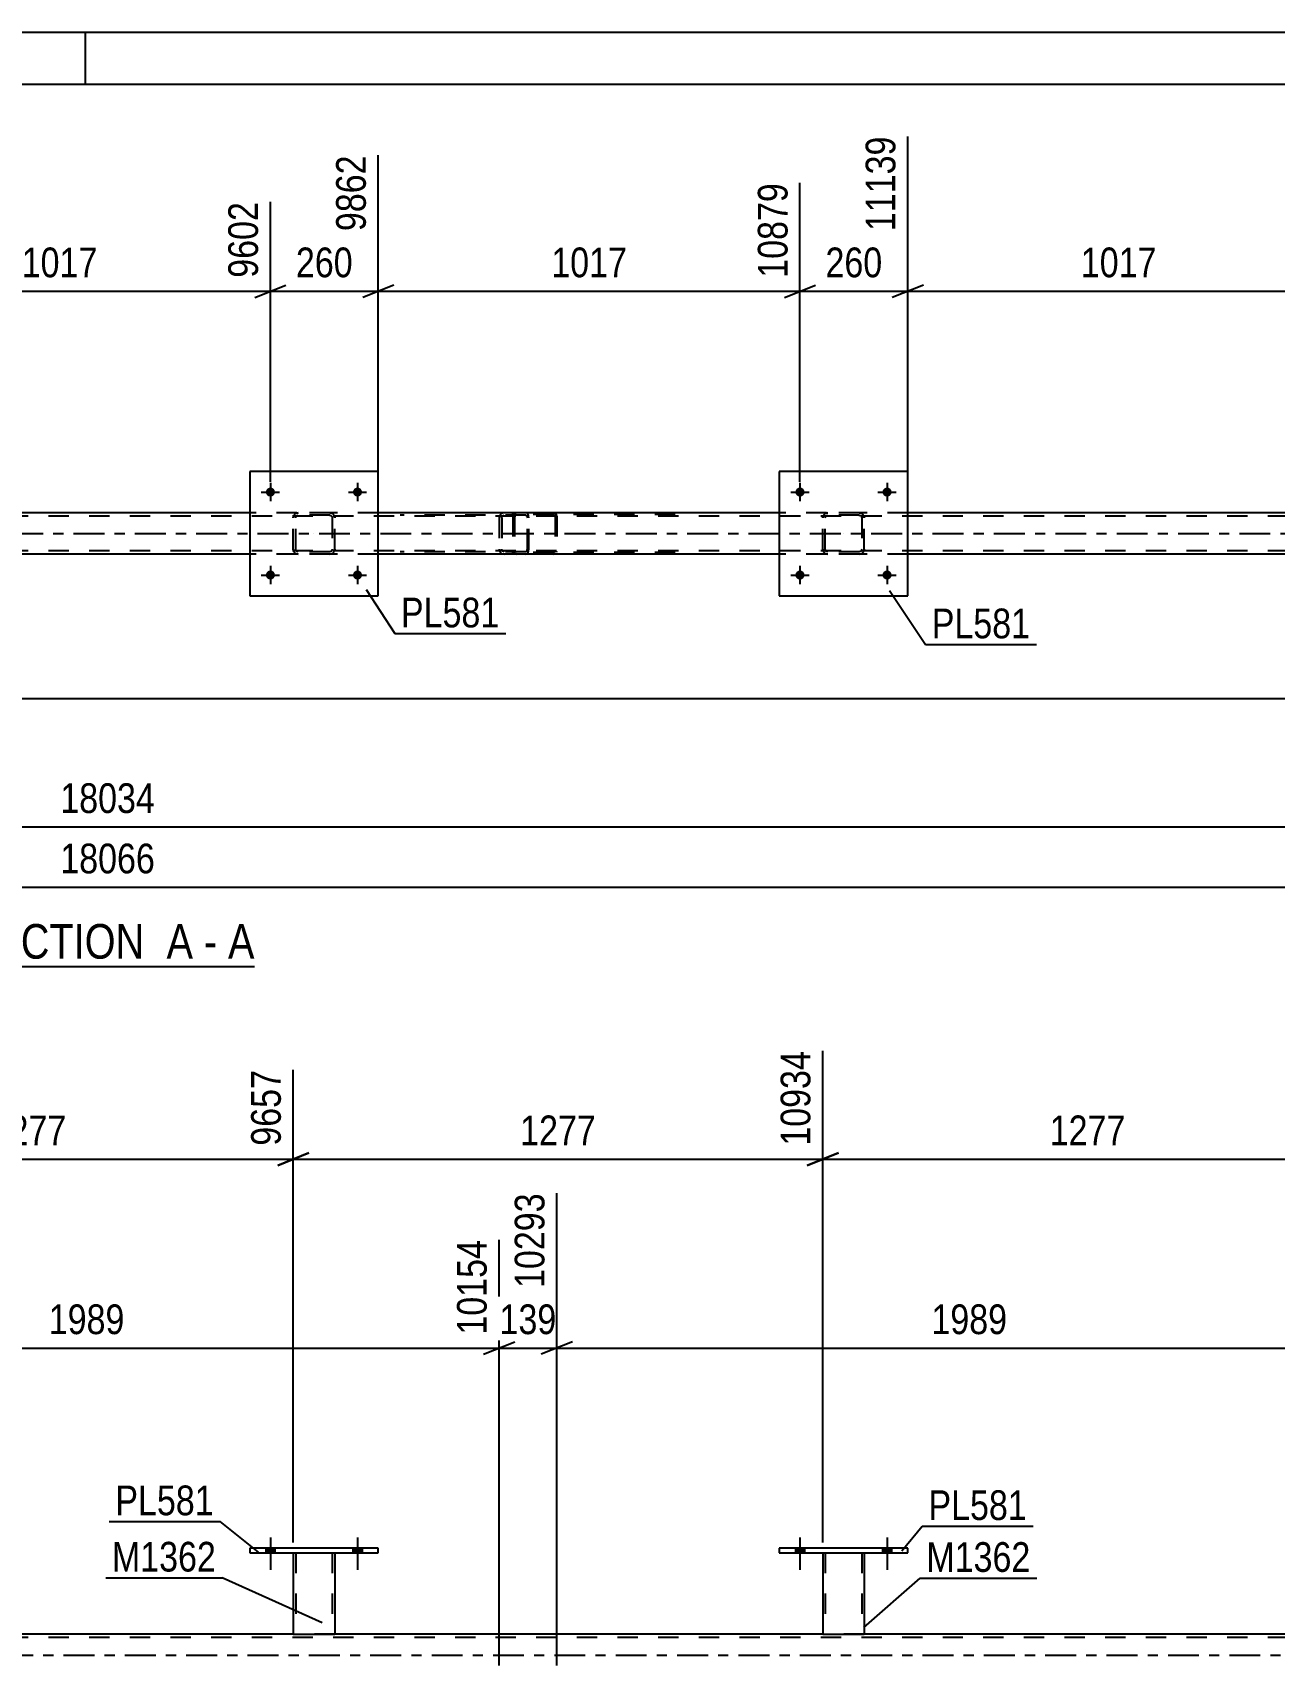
# Model space of a CAD drawing. Header units: millimetres. Extents: x 0 to 841, y 0 to 594.
# Drawn here: x 415.9 to 535.7, y 436.5 to 594 of the extents above; entities that cross this region are included whole.
import ezdxf

# ---------------------------------------------------------------- set-up
doc = ezdxf.new("R2010")
doc.units = ezdxf.units.MM
doc.linetypes.add('DXK_LINE_DOT2', pattern=[3.9198, 1.9599, -1.9599])
doc.linetypes.add('DXK_LINE_DOT3', pattern=[5.9187, 2.979, -0.9799, 0.9799, -0.9799])
doc.styles.add('Arial Narrow', font='ARIALN.TTF', dxfattribs={"height": 0.2})

# ---------------------------------------------------------------- blocks, each defined once
blk = doc.blocks.new('Unknown-318887585-1133 - 12244')
at = {"color": 5, "linetype": 'Continuous'}
for p, q in [((841, 594), (0, 594)), ((421, 589), (421, 594)), ((836, 589), (5, 589))]:
    blk.add_line(p, q, dxfattribs=at)
blk = doc.blocks.new('Unknown-318887585-11 - 5449')
at = {"color": 6, "linetype": 'Continuous'}
blk.add_line((409.66, 503.94), (437.3, 503.94), dxfattribs=at)
at = {"color": 0, "linetype": 'Continuous'}
for points in [[(427.77, 504.69), (427.77, 508.19), (409.66, 508.19), (409.66, 504.69)], [(431.37, 504.69), (431.37, 508.19), (428.82, 508.19), (428.82, 504.69)], [(433.7, 504.69), (433.7, 508.19), (432.42, 508.19), (432.42, 504.69)], [(437.3, 504.69), (437.3, 508.19), (434.75, 508.19), (434.75, 504.69)]]:
    blk.add_wipeout(points, dxfattribs=at)
at = {"color": 7, "linetype": 'Continuous', "style": 'Arial Narrow'}
for s, p in [('SECTION ', (409.66, 504.69)), ('A', (428.82, 504.69)), ('A', (434.75, 504.69)), ('-', (432.42, 504.69))]:
    blk.add_text(s, height=3.34, dxfattribs=at).set_placement(p)
blk = doc.blocks.new('Part-318887585-5564 - 5449')
at = {"color": 2, "linetype": 'Continuous'}
for p, q in [((449.24, 551.69), (436.84, 551.69)), ((436.84, 551.69), (436.84, 539.69)), ((449.24, 539.69), (449.24, 551.69)), ((436.84, 539.69), (449.24, 539.69))]:
    blk.add_line(p, q, dxfattribs=at)
blk = doc.blocks.new('Part-318887585-5565 - 5449')
at = {"color": 7, "linetype": 'DXK_LINE_DOT2'}
for p, q in [((441.04, 547.21), (441.08, 547.4)), ((441.08, 547.4), (441.04, 547.21)), ((441.04, 544.17), (441.04, 547.21)), ((441.28, 547.21), (441.3, 547.3)), ((441.28, 544.17), (441.28, 547.21)), ((441.3, 547.3), (441.35, 547.38)), ((441.34, 547.66), (441.52, 547.69)), ((441.52, 547.69), (441.34, 547.66)), ((441.35, 547.38), (441.43, 547.43)), ((441.43, 547.43), (441.52, 547.45)), ((444.56, 547.69), (441.52, 547.69)), ((444.56, 547.45), (441.52, 547.45)), ((444.56, 547.69), (444.75, 547.66)), ((444.75, 547.66), (444.56, 547.69)), ((444.56, 547.45), (444.66, 547.43)), ((444.66, 547.43), (444.73, 547.38)), ((444.73, 547.38), (444.79, 547.3)), ((444.79, 547.3), (444.8, 547.21)), ((444.8, 547.21), (444.8, 544.17)), ((445.01, 547.4), (445.04, 547.21)), ((445.04, 547.21), (445.01, 547.4)), ((445.04, 544.17), (445.04, 547.21)), ((441.08, 543.99), (441.04, 544.17)), ((441.04, 544.17), (441.08, 543.99)), ((441.3, 544.08), (441.28, 544.17)), ((441.35, 544), (441.3, 544.08)), ((441.52, 543.69), (441.34, 543.73)), ((441.34, 543.73), (441.52, 543.69)), ((441.43, 543.95), (441.35, 544)), ((441.52, 543.93), (441.43, 543.95)), ((444.56, 543.93), (441.52, 543.93)), ((444.56, 543.69), (441.52, 543.69)), ((444.66, 543.95), (444.56, 543.93)), ((444.75, 543.73), (444.56, 543.69)), ((444.56, 543.69), (444.75, 543.73)), ((444.73, 544), (444.66, 543.95)), ((444.79, 544.08), (444.73, 544)), ((444.8, 544.17), (444.79, 544.08)), ((445.04, 544.17), (445.01, 543.99)), ((445.01, 543.99), (445.04, 544.17))]:
    blk.add_line(p, q, dxfattribs=at)
at = {"color": 7, "linetype": 'DXK_LINE_DOT3'}
blk.add_line((443.04, 545.69), (443.04, 545.69), dxfattribs=at)
at = {"color": 7, "linetype": 'DXK_LINE_DOT2'}
for centre, start, end in [((441.52, 547.21), 112.5, 157.5), ((441.52, 547.21), 112.5, 157.5), ((444.56, 547.21), 22.5, 67.5), ((444.56, 547.21), 22.5, 67.5), ((441.52, 544.17), 202.5, 247.5), ((441.52, 544.17), 202.5, 247.5), ((444.56, 544.17), 292.5, 337.5), ((444.56, 544.17), 292.5, 337.5)]:
    blk.add_arc(centre, 0.48, start, end, dxfattribs=at)
blk = doc.blocks.new('Bolt-318887585-5504 - 5449')
at = {"linetype": 'Continuous'}
for points in [[(439.28, 549.69, -1), (438.4, 549.69, -1)], [(447.68, 549.69, -1), (446.8, 549.69, -1)]]:
    blk.add_hatch(color=1, dxfattribs=at).paths.add_polyline_path(points)
at = {"color": 1, "linetype": 'Continuous'}
for p, q in [((437.96, 549.69), (439.72, 549.69)), ((438.84, 550.57), (438.84, 548.81)), ((446.36, 549.69), (448.12, 549.69)), ((447.24, 550.57), (447.24, 548.81))]:
    blk.add_line(p, q, dxfattribs=at)
blk = doc.blocks.new('Bolt-318887585-5505 - 5449')
at = {"linetype": 'Continuous'}
for points in [[(439.28, 541.69, -1), (438.4, 541.69, -1)], [(447.68, 541.69, -1), (446.8, 541.69, -1)]]:
    blk.add_hatch(color=1, dxfattribs=at).paths.add_polyline_path(points)
at = {"color": 1, "linetype": 'Continuous'}
for p, q in [((437.96, 541.69), (439.72, 541.69)), ((438.84, 542.57), (438.84, 540.81)), ((446.36, 541.69), (448.12, 541.69)), ((447.24, 542.57), (447.24, 540.81))]:
    blk.add_line(p, q, dxfattribs=at)
blk = doc.blocks.new('Bolt-318887585-5516 - 5449')
at = {"linetype": 'Continuous'}
for points in [[(490.36, 549.69, -1), (489.48, 549.69, -1)], [(498.76, 549.69, -1), (497.88, 549.69, -1)]]:
    blk.add_hatch(color=1, dxfattribs=at).paths.add_polyline_path(points)
at = {"color": 1, "linetype": 'Continuous'}
for p, q in [((489.04, 549.69), (490.8, 549.69)), ((489.92, 550.57), (489.92, 548.81)), ((497.44, 549.69), (499.2, 549.69)), ((498.32, 550.57), (498.32, 548.81))]:
    blk.add_line(p, q, dxfattribs=at)
blk = doc.blocks.new('Bolt-318887585-5517 - 5449')
at = {"linetype": 'Continuous'}
for points in [[(490.36, 541.69, -1), (489.48, 541.69, -1)], [(498.76, 541.69, -1), (497.88, 541.69, -1)]]:
    blk.add_hatch(color=1, dxfattribs=at).paths.add_polyline_path(points)
at = {"color": 1, "linetype": 'Continuous'}
for p, q in [((489.04, 541.69), (490.8, 541.69)), ((489.92, 542.57), (489.92, 540.81)), ((497.44, 541.69), (499.2, 541.69)), ((498.32, 542.57), (498.32, 540.81))]:
    blk.add_line(p, q, dxfattribs=at)
blk = doc.blocks.new('Part-318887585-5601 - 5449')
at = {"color": 2, "linetype": 'Continuous'}
for p, q in [((500.32, 551.69), (487.92, 551.69)), ((487.92, 551.69), (487.92, 539.69)), ((500.32, 539.69), (500.32, 551.69)), ((487.92, 539.69), (500.32, 539.69))]:
    blk.add_line(p, q, dxfattribs=at)
blk = doc.blocks.new('Part-318887585-5602 - 5449')
at = {"color": 7, "linetype": 'DXK_LINE_DOT2'}
for p, q in [((492.12, 547.21), (492.16, 547.4)), ((492.16, 547.4), (492.12, 547.21)), ((492.12, 544.17), (492.12, 547.21)), ((492.36, 547.21), (492.38, 547.3)), ((492.36, 544.17), (492.36, 547.21)), ((492.38, 547.3), (492.43, 547.38)), ((492.42, 547.66), (492.6, 547.69)), ((492.6, 547.69), (492.42, 547.66)), ((492.43, 547.38), (492.51, 547.43)), ((492.51, 547.43), (492.6, 547.45)), ((495.64, 547.69), (492.6, 547.69)), ((495.64, 547.45), (492.6, 547.45)), ((495.64, 547.69), (495.83, 547.66)), ((495.83, 547.66), (495.64, 547.69)), ((495.64, 547.45), (495.74, 547.43)), ((495.74, 547.43), (495.81, 547.38)), ((495.81, 547.38), (495.87, 547.3)), ((495.87, 547.3), (495.88, 547.21)), ((495.88, 547.21), (495.88, 544.17)), ((496.09, 547.4), (496.12, 547.21)), ((496.12, 547.21), (496.09, 547.4)), ((496.12, 544.17), (496.12, 547.21)), ((492.16, 543.99), (492.12, 544.17)), ((492.12, 544.17), (492.16, 543.99)), ((492.38, 544.08), (492.36, 544.17)), ((492.43, 544), (492.38, 544.08)), ((492.6, 543.69), (492.42, 543.73)), ((492.42, 543.73), (492.6, 543.69)), ((492.51, 543.95), (492.43, 544)), ((492.6, 543.93), (492.51, 543.95)), ((495.64, 543.93), (492.6, 543.93)), ((495.64, 543.69), (492.6, 543.69)), ((495.74, 543.95), (495.64, 543.93)), ((495.83, 543.73), (495.64, 543.69)), ((495.64, 543.69), (495.83, 543.73)), ((495.81, 544), (495.74, 543.95)), ((495.87, 544.08), (495.81, 544)), ((495.88, 544.17), (495.87, 544.08)), ((496.12, 544.17), (496.09, 543.99)), ((496.09, 543.99), (496.12, 544.17))]:
    blk.add_line(p, q, dxfattribs=at)
at = {"color": 7, "linetype": 'DXK_LINE_DOT3'}
blk.add_line((494.12, 545.69), (494.12, 545.69), dxfattribs=at)
at = {"color": 7, "linetype": 'DXK_LINE_DOT2'}
for centre, start, end in [((492.6, 547.21), 112.5, 157.5), ((492.6, 547.21), 112.5, 157.5), ((495.64, 547.21), 22.5, 67.5), ((495.64, 547.21), 22.5, 67.5), ((492.6, 544.17), 202.5, 247.5), ((492.6, 544.17), 202.5, 247.5), ((495.64, 544.17), 292.5, 337.5), ((495.64, 544.17), 292.5, 337.5)]:
    blk.add_arc(centre, 0.48, start, end, dxfattribs=at)
blk = doc.blocks.new('Part-318887585-5626 - 5449')
at = {"color": 7, "linetype": 'DXK_LINE_DOT2'}
for p, q in [((463.49, 547.69), (451.34, 547.69)), ((463.49, 547.45), (451.34, 547.45)), ((460.93, 547.35), (460.9, 547.21)), ((460.9, 547.21), (460.9, 544.17)), ((460.94, 547.4), (460.93, 547.35)), ((461.15, 547.21), (461.17, 547.3)), ((461.15, 547.21), (461.15, 544.17)), ((461.17, 547.3), (461.22, 547.38)), ((461.4, 547.69), (461.21, 547.66)), ((461.22, 547.38), (461.31, 547.43)), ((461.31, 547.43), (461.4, 547.45)), ((462.22, 547.45), (462.22, 547.69)), ((463.6, 547.66), (463.49, 547.69)), ((463.49, 547.45), (463.55, 547.43)), ((463.55, 547.43), (463.59, 547.38)), ((463.59, 547.38), (463.62, 547.3)), ((463.69, 547.55), (463.6, 547.66)), ((463.62, 547.3), (463.63, 547.21)), ((463.63, 544.17), (463.63, 547.21)), ((463.74, 547.4), (463.69, 547.55)), ((463.76, 547.21), (463.74, 547.4)), ((463.76, 544.17), (463.76, 547.21)), ((463.49, 543.93), (451.34, 543.93)), ((463.49, 543.69), (451.34, 543.69)), ((460.9, 544.17), (460.92, 544.09)), ((460.92, 544.09), (460.94, 543.99)), ((461.16, 544.11), (461.15, 544.17)), ((461.17, 544.08), (461.16, 544.11)), ((461.22, 544), (461.17, 544.08)), ((461.21, 543.73), (461.4, 543.69)), ((461.31, 543.95), (461.22, 544)), ((461.4, 543.93), (461.31, 543.95)), ((462.22, 543.69), (462.22, 543.93)), ((463.55, 543.95), (463.49, 543.93)), ((463.49, 543.69), (463.6, 543.73)), ((463.59, 544), (463.55, 543.95)), ((463.59, 544), (463.6, 544.04)), ((463.6, 544.04), (463.62, 544.08)), ((463.6, 543.73), (463.69, 543.83)), ((463.62, 544.08), (463.63, 544.17)), ((463.69, 543.83), (463.7, 543.86)), ((463.7, 543.86), (463.74, 543.99)), ((463.74, 543.99), (463.76, 544.17))]:
    blk.add_line(p, q, dxfattribs=at)
for centre, start, end in [((461.39, 547.2), 111.1941, 156.1506), ((461.39, 544.19), 203.8494, 248.8059)]:
    blk.add_arc(centre, 0.492, start, end, dxfattribs=at)
blk = doc.blocks.new('Part-318887585-5638 - 5449')
at = {"color": 7, "linetype": 'DXK_LINE_DOT2'}
for p, q in [((462.24, 547.49), (462.22, 547.37)), ((462.22, 547.37), (462.22, 544.01)), ((462.39, 547.37), (462.4, 547.43)), ((462.39, 547.37), (462.39, 544.01)), ((462.4, 547.43), (462.44, 547.49)), ((462.56, 547.69), (462.43, 547.67)), ((462.44, 547.49), (462.49, 547.52)), ((462.49, 547.52), (462.56, 547.53)), ((477.89, 547.69), (462.56, 547.69)), ((477.89, 547.53), (462.56, 547.53)), ((466.26, 547.67), (466.13, 547.69)), ((466.13, 547.53), (466.2, 547.52)), ((466.2, 547.52), (466.22, 547.5)), ((466.22, 547.5), (466.25, 547.49)), ((466.25, 547.49), (466.29, 547.43)), ((466.29, 547.43), (466.3, 547.37)), ((466.3, 547.37), (466.3, 544.01)), ((466.47, 547.37), (466.45, 547.49)), ((466.47, 547.37), (466.47, 544.01)), ((462.22, 544.01), (462.24, 543.89)), ((462.4, 543.95), (462.39, 544.01)), ((462.44, 543.9), (462.4, 543.95)), ((462.43, 543.72), (462.56, 543.69)), ((462.49, 543.86), (462.44, 543.9)), ((462.56, 543.85), (462.49, 543.86)), ((477.89, 543.85), (462.56, 543.85)), ((477.89, 543.69), (462.56, 543.69)), ((466.13, 543.85), (466.2, 543.86)), ((466.13, 543.69), (466.26, 543.72)), ((466.2, 543.86), (466.22, 543.88)), ((466.22, 543.88), (466.25, 543.9)), ((466.29, 543.95), (466.25, 543.9)), ((466.3, 544.01), (466.29, 543.95)), ((466.45, 543.89), (466.47, 544.01))]:
    blk.add_line(p, q, dxfattribs=at)
for centre, start, end in [((462.54, 547.36), 110.7583, 155.68), ((466.15, 547.36), 24.32, 69.2417), ((462.54, 544.03), 204.32, 249.2417)]:
    blk.add_arc(centre, 0.331, start, end, dxfattribs=at)
blk = doc.blocks.new('Part-318887585-5688 - 5449')
at = {"color": 7, "linetype": 'DXK_LINE_DOT2'}
for p, q in [((776.11, 547.37), (112.08, 547.37)), ((449.24, 547.69), (436.84, 547.69)), ((500.32, 547.69), (487.92, 547.69)), ((776.11, 544.01), (112.08, 544.01)), ((449.24, 543.69), (436.84, 543.69)), ((500.32, 543.69), (487.92, 543.69))]:
    blk.add_line(p, q, dxfattribs=at)
at = {"color": 2, "linetype": 'Continuous'}
for p, q in [((436.84, 547.69), (398.16, 547.69)), ((487.92, 547.69), (449.24, 547.69)), ((539, 547.69), (500.32, 547.69)), ((436.84, 543.69), (398.16, 543.69)), ((487.92, 543.69), (449.24, 543.69)), ((539, 543.69), (500.32, 543.69))]:
    blk.add_line(p, q, dxfattribs=at)
at = {"color": 7, "linetype": 'DXK_LINE_DOT3'}
blk.add_line((112.08, 545.69), (776.11, 545.69), dxfattribs=at)
blk = doc.blocks.new('Part-318887585-3898 - 3642')
at = {"color": 2, "linetype": 'Continuous'}
for p, q in [((487.92, 447.85), (487.92, 447.37)), ((500.32, 447.85), (487.92, 447.85)), ((487.92, 447.37), (500.32, 447.37)), ((500.32, 447.37), (500.32, 447.85))]:
    blk.add_line(p, q, dxfattribs=at)
blk = doc.blocks.new('Bolt-318887585-3808 - 3642')
at = {"linetype": 'Continuous'}
for points in [[(438.4, 447.37), (439.28, 447.37), (439.28, 447.85), (438.4, 447.85)], [(446.8, 447.37), (447.68, 447.37), (447.68, 447.85), (446.8, 447.85)]]:
    blk.add_hatch(color=1, dxfattribs=at).paths.add_polyline_path(points)
at = {"color": 1, "linetype": 'Continuous'}
for p, q in [((438.84, 448.85), (438.84, 445.73)), ((447.24, 448.85), (447.24, 445.73)), ((438.4, 447.85), (438.4, 447.37)), ((439.28, 447.85), (439.28, 447.37)), ((446.8, 447.85), (446.8, 447.37)), ((447.68, 447.85), (447.68, 447.37))]:
    blk.add_line(p, q, dxfattribs=at)
blk = doc.blocks.new('Bolt-318887585-3809 - 3642')
at = {"linetype": 'Continuous'}
for points in [[(438.4, 447.37), (439.28, 447.37), (439.28, 447.85), (438.4, 447.85)], [(446.8, 447.37), (447.68, 447.37), (447.68, 447.85), (446.8, 447.85)]]:
    blk.add_hatch(color=1, dxfattribs=at).paths.add_polyline_path(points)
at = {"color": 1, "linetype": 'Continuous'}
for p, q in [((438.84, 448.85), (438.84, 445.73)), ((447.24, 448.85), (447.24, 445.73)), ((438.4, 447.85), (438.4, 447.37)), ((439.28, 447.85), (439.28, 447.37)), ((446.8, 447.85), (446.8, 447.37)), ((447.68, 447.85), (447.68, 447.37))]:
    blk.add_line(p, q, dxfattribs=at)
blk = doc.blocks.new('Bolt-318887585-3686 - 3642')
at = {"linetype": 'Continuous'}
for points in [[(489.48, 447.37), (490.36, 447.37), (490.36, 447.85), (489.48, 447.85)], [(497.88, 447.37), (498.76, 447.37), (498.76, 447.85), (497.88, 447.85)]]:
    blk.add_hatch(color=1, dxfattribs=at).paths.add_polyline_path(points)
at = {"color": 1, "linetype": 'Continuous'}
for p, q in [((489.92, 448.85), (489.92, 445.73)), ((498.32, 448.85), (498.32, 445.73)), ((489.48, 447.85), (489.48, 447.37)), ((490.36, 447.85), (490.36, 447.37)), ((497.88, 447.85), (497.88, 447.37)), ((498.76, 447.85), (498.76, 447.37))]:
    blk.add_line(p, q, dxfattribs=at)
blk = doc.blocks.new('Bolt-318887585-3687 - 3642')
at = {"linetype": 'Continuous'}
for points in [[(489.48, 447.37), (490.36, 447.37), (490.36, 447.85), (489.48, 447.85)], [(497.88, 447.37), (498.76, 447.37), (498.76, 447.85), (497.88, 447.85)]]:
    blk.add_hatch(color=1, dxfattribs=at).paths.add_polyline_path(points)
at = {"color": 1, "linetype": 'Continuous'}
for p, q in [((489.92, 448.85), (489.92, 445.73)), ((498.32, 448.85), (498.32, 445.73)), ((489.48, 447.85), (489.48, 447.37)), ((490.36, 447.85), (490.36, 447.37)), ((497.88, 447.85), (497.88, 447.37)), ((498.76, 447.85), (498.76, 447.37))]:
    blk.add_line(p, q, dxfattribs=at)
blk = doc.blocks.new('Part-318887585-3718 - 3642')
at = {"color": 7, "linetype": 'DXK_LINE_DOT2'}
for p, q in [((441.04, 447.38), (445.04, 447.38)), ((441.04, 447.37), (441.04, 447.38)), ((441.04, 447.38), (441.04, 447.37)), ((441.28, 447.38), (441.28, 439.53)), ((444.8, 447.38), (444.8, 439.53)), ((445.04, 447.38), (445.04, 447.37)), ((445.04, 447.37), (445.04, 447.38)), ((444.75, 439.53), (444.79, 439.53)), ((444.75, 439.53), (444.79, 439.53)), ((444.79, 439.53), (444.8, 439.53)), ((444.79, 439.53), (444.8, 439.53))]:
    blk.add_line(p, q, dxfattribs=at)
at = {"color": 2, "linetype": 'Continuous'}
for p, q in [((441.04, 447.37), (441.04, 439.53)), ((445.04, 447.37), (445.04, 439.53)), ((441.04, 439.53), (445.04, 439.53))]:
    blk.add_line(p, q, dxfattribs=at)
blk = doc.blocks.new('Part-318887585-3723 - 3642')
at = {"color": 2, "linetype": 'Continuous'}
for p, q in [((436.84, 447.85), (436.84, 447.37)), ((449.24, 447.85), (436.84, 447.85)), ((436.84, 447.37), (449.24, 447.37)), ((449.24, 447.37), (449.24, 447.85))]:
    blk.add_line(p, q, dxfattribs=at)
blk = doc.blocks.new('Part-318887585-3893 - 3642')
at = {"color": 7, "linetype": 'DXK_LINE_DOT2'}
for p, q in [((492.12, 447.38), (496.12, 447.38)), ((492.12, 447.37), (492.12, 447.38)), ((492.12, 447.38), (492.12, 447.37)), ((492.36, 447.38), (492.36, 439.53)), ((495.88, 447.38), (495.88, 439.53)), ((496.12, 447.38), (496.12, 447.37)), ((496.12, 447.37), (496.12, 447.38)), ((495.83, 439.53), (495.87, 439.53)), ((495.83, 439.53), (495.87, 439.53)), ((495.87, 439.53), (495.88, 439.53)), ((495.87, 439.53), (495.88, 439.53))]:
    blk.add_line(p, q, dxfattribs=at)
at = {"color": 2, "linetype": 'Continuous'}
for p, q in [((492.12, 447.37), (492.12, 439.53)), ((496.12, 447.37), (496.12, 439.53)), ((492.12, 439.53), (496.12, 439.53))]:
    blk.add_line(p, q, dxfattribs=at)
blk = doc.blocks.new('Part-318887585-4073 - 3642')
at = {"color": 2, "linetype": 'Continuous'}
for p, q in [((441.04, 439.53), (393.96, 439.53)), ((492.12, 439.53), (445.04, 439.53)), ((543.21, 439.53), (496.12, 439.53))]:
    blk.add_line(p, q, dxfattribs=at)
at = {"color": 7, "linetype": 'DXK_LINE_DOT2'}
for p, q in [((445.04, 439.53), (441.04, 439.53)), ((496.12, 439.53), (492.12, 439.53)), ((776.11, 439.21), (69.68, 439.21))]:
    blk.add_line(p, q, dxfattribs=at)
at = {"color": 7, "linetype": 'DXK_LINE_DOT3'}
blk.add_line((69.68, 437.53), (776.11, 437.53), dxfattribs=at)
blk = doc.blocks.new('StraightDimension-318887585-5960 - 5449')
at = {"color": 7, "linetype": 'Continuous'}
for p, q in [((500.32, 548.69), (500.32, 584)), ((541, 550.69), (541, 579.5)), ((501.82, 569.66), (498.82, 568.46)), ((500.32, 569.06), (541, 569.06)), ((539.5, 568.46), (542.5, 569.66))]:
    blk.add_line(p, q, dxfattribs=at)
at = {"color": 0, "linetype": 'Continuous'}
blk.add_wipeout([(540.4, 580.1), (536.2, 580.1), (536.2, 569.76), (540.4, 569.76)], dxfattribs=at)
at = {"color": 0}
blk.add_wipeout([(524.92, 569.81), (524.92, 574.01), (516.41, 574.01), (516.41, 569.81)], dxfattribs=at)
at = {"color": 3, "linetype": 'Continuous', "style": 'Arial Narrow'}
blk.add_text('12156', height=2.863, rotation=90.0002, dxfattribs=at).set_placement((539.8, 570.36))
at = {"color": 3, "style": 'Arial Narrow'}
blk.add_text('1017', height=2.863, dxfattribs=at).set_placement((517.01, 570.41))
blk = doc.blocks.new('StraightDimension-318887585-5978 - 5449')
at = {"color": 7, "linetype": 'Continuous'}
for p, q in [((500.32, 548.69), (500.32, 584)), ((489.92, 550.69), (489.92, 579.5)), ((488.42, 568.46), (491.42, 569.66)), ((489.92, 569.06), (500.32, 569.06)), ((501.82, 569.66), (498.82, 568.46))]:
    blk.add_line(p, q, dxfattribs=at)
at = {"color": 0}
blk.add_wipeout([(498.47, 569.81), (498.47, 574.01), (491.78, 574.01), (491.78, 569.81)], dxfattribs=at)
at = {"color": 3, "style": 'Arial Narrow'}
blk.add_text('260', height=2.863, dxfattribs=at).set_placement((492.38, 570.41))
at = {"color": 0, "linetype": 'Continuous'}
blk.add_wipeout([(499.72, 584.6), (495.52, 584.6), (495.52, 574.26), (499.72, 574.26)], dxfattribs=at)
at = {"color": 3, "linetype": 'Continuous', "style": 'Arial Narrow'}
blk.add_text('11139', height=2.863, rotation=90.0002, dxfattribs=at).set_placement((499.12, 574.86))
blk = doc.blocks.new('StraightDimension-318887585-5996 - 5449')
at = {"color": 7, "linetype": 'Continuous'}
for p, q in [((449.24, 548.69), (449.24, 582.17)), ((489.92, 550.69), (489.92, 579.5)), ((450.74, 569.66), (447.74, 568.46)), ((449.24, 569.06), (489.92, 569.06)), ((488.42, 568.46), (491.42, 569.66))]:
    blk.add_line(p, q, dxfattribs=at)
at = {"color": 0, "linetype": 'Continuous'}
blk.add_wipeout([(489.32, 580.1), (485.12, 580.1), (485.12, 569.76), (489.32, 569.76)], dxfattribs=at)
at = {"color": 0}
blk.add_wipeout([(473.84, 569.81), (473.84, 574.01), (465.33, 574.01), (465.33, 569.81)], dxfattribs=at)
at = {"color": 3, "linetype": 'Continuous', "style": 'Arial Narrow'}
blk.add_text('10879', height=2.863, rotation=90.0002, dxfattribs=at).set_placement((488.72, 570.36))
at = {"color": 3, "style": 'Arial Narrow'}
blk.add_text('1017', height=2.863, dxfattribs=at).set_placement((465.93, 570.41))
blk = doc.blocks.new('StraightDimension-318887585-6014 - 5449')
at = {"color": 7, "linetype": 'Continuous'}
for p, q in [((449.24, 548.69), (449.24, 582.17)), ((438.84, 550.69), (438.84, 577.67)), ((437.34, 568.46), (440.34, 569.66)), ((438.84, 569.06), (449.24, 569.06)), ((450.74, 569.66), (447.74, 568.46))]:
    blk.add_line(p, q, dxfattribs=at)
at = {"color": 0}
blk.add_wipeout([(447.39, 569.81), (447.39, 574.01), (440.7, 574.01), (440.7, 569.81)], dxfattribs=at)
at = {"color": 3, "style": 'Arial Narrow'}
blk.add_text('260', height=2.863, dxfattribs=at).set_placement((441.3, 570.41))
at = {"color": 0, "linetype": 'Continuous'}
blk.add_wipeout([(448.64, 582.77), (444.44, 582.77), (444.44, 574.26), (448.64, 574.26)], dxfattribs=at)
at = {"color": 3, "linetype": 'Continuous', "style": 'Arial Narrow'}
blk.add_text('9862', height=2.863, rotation=90.0002, dxfattribs=at).set_placement((448.04, 574.86))
blk = doc.blocks.new('StraightDimension-318887585-6032 - 5449')
at = {"color": 7, "linetype": 'Continuous'}
for p, q in [((398.16, 548.69), (398.16, 582.17)), ((438.84, 550.69), (438.84, 577.67)), ((399.66, 569.66), (396.66, 568.46)), ((398.16, 569.06), (438.84, 569.06)), ((437.34, 568.46), (440.34, 569.66))]:
    blk.add_line(p, q, dxfattribs=at)
at = {"color": 0, "linetype": 'Continuous'}
blk.add_wipeout([(438.24, 578.27), (434.04, 578.27), (434.04, 569.76), (438.24, 569.76)], dxfattribs=at)
at = {"color": 0}
blk.add_wipeout([(422.76, 569.81), (422.76, 574.01), (414.25, 574.01), (414.25, 569.81)], dxfattribs=at)
at = {"color": 3, "linetype": 'Continuous', "style": 'Arial Narrow'}
blk.add_text('9602', height=2.863, rotation=90.0002, dxfattribs=at).set_placement((437.64, 570.36))
at = {"color": 3, "style": 'Arial Narrow'}
blk.add_text('1017', height=2.863, dxfattribs=at).set_placement((414.85, 570.41))
blk = doc.blocks.new('StraightDimension-318887585-6317 - 5449')
at = {"color": 7, "linetype": 'Continuous'}
blk.add_line((70.16, 517.39), (776.11, 517.39), dxfattribs=at)
at = {"color": 0}
blk.add_wipeout([(428.31, 518.14), (428.31, 522.34), (417.97, 522.34), (417.97, 518.14)], dxfattribs=at)
at = {"color": 3, "style": 'Arial Narrow'}
blk.add_text('18034', height=2.863, dxfattribs=at).set_placement((418.57, 518.74))
blk = doc.blocks.new('StraightDimension-318887585-6338 - 5449')
at = {"color": 7, "linetype": 'Continuous'}
blk.add_line((69.52, 511.57), (776.75, 511.57), dxfattribs=at)
at = {"color": 0}
blk.add_wipeout([(428.31, 512.32), (428.31, 516.52), (417.97, 516.52), (417.97, 512.32)], dxfattribs=at)
at = {"color": 3, "style": 'Arial Narrow'}
blk.add_text('18066', height=2.863, dxfattribs=at).set_placement((418.57, 512.92))
blk = doc.blocks.new('StraightDimension-318887585-6380 - 5449')
at = {"color": 7, "linetype": 'Continuous'}
blk.add_line((70.16, 529.77), (719.93, 529.77), dxfattribs=at)
blk = doc.blocks.new('StraightDimension-318887585-4956 - 3642')
at = {"color": 7, "linetype": 'Continuous'}
for p, q in [((492.12, 448.38), (492.12, 495.79)), ((441.04, 448.38), (441.04, 493.96)), ((442.54, 485.95), (439.54, 484.75)), ((441.04, 485.35), (492.12, 485.35)), ((490.62, 484.75), (493.62, 485.95))]:
    blk.add_line(p, q, dxfattribs=at)
at = {"color": 0, "linetype": 'Continuous'}
blk.add_wipeout([(491.52, 496.39), (487.32, 496.39), (487.32, 486.05), (491.52, 486.05)], dxfattribs=at)
at = {"color": 0}
blk.add_wipeout([(470.84, 486.1), (470.84, 490.3), (462.33, 490.3), (462.33, 486.1)], dxfattribs=at)
at = {"color": 3, "linetype": 'Continuous', "style": 'Arial Narrow'}
blk.add_text('10934', height=2.863, rotation=90.0002, dxfattribs=at).set_placement((490.92, 486.65))
at = {"color": 3, "style": 'Arial Narrow'}
blk.add_text('1277', height=2.863, dxfattribs=at).set_placement((462.93, 486.7))
blk = doc.blocks.new('StraightDimension-318887585-4622 - 3642')
at = {"color": 7, "linetype": 'Continuous'}
for p, q in [((381.34, 436.53), (381.34, 480.24)), ((460.9, 436.53), (460.9, 477.57)), ((382.84, 467.73), (379.84, 466.53)), ((459.4, 466.53), (462.4, 467.73)), ((381.34, 467.13), (460.9, 467.13))]:
    blk.add_line(p, q, dxfattribs=at)
at = {"color": 0, "linetype": 'Continuous'}
blk.add_wipeout([(460.3, 478.17), (456.1, 478.17), (456.1, 467.83), (460.3, 467.83)], dxfattribs=at)
at = {"color": 0}
blk.add_wipeout([(425.38, 467.88), (425.38, 472.08), (416.86, 472.08), (416.86, 467.88)], dxfattribs=at)
at = {"color": 3, "linetype": 'Continuous', "style": 'Arial Narrow'}
blk.add_text('10154', height=2.863, rotation=90.0002, dxfattribs=at).set_placement((459.7, 468.43))
at = {"color": 3, "style": 'Arial Narrow'}
blk.add_text('1989', height=2.863, dxfattribs=at).set_placement((417.46, 468.48))
blk = doc.blocks.new('StraightDimension-318887585-4641 - 3642')
at = {"color": 7, "linetype": 'Continuous'}
for p, q in [((466.47, 436.53), (466.47, 482.07)), ((460.9, 436.53), (460.9, 477.57)), ((459.4, 466.53), (462.4, 467.73)), ((467.97, 467.73), (464.97, 466.53)), ((460.9, 467.13), (466.47, 467.13))]:
    blk.add_line(p, q, dxfattribs=at)
at = {"color": 0}
blk.add_wipeout([(467.03, 467.88), (467.03, 472.08), (460.34, 472.08), (460.34, 467.88)], dxfattribs=at)
at = {"color": 3, "style": 'Arial Narrow'}
blk.add_text('139', height=2.863, dxfattribs=at).set_placement((460.94, 468.48))
at = {"color": 0, "linetype": 'Continuous'}
blk.add_wipeout([(465.87, 482.67), (461.67, 482.67), (461.67, 472.33), (465.87, 472.33)], dxfattribs=at)
at = {"color": 3, "linetype": 'Continuous', "style": 'Arial Narrow'}
blk.add_text('10293', height=2.863, rotation=90.0002, dxfattribs=at).set_placement((465.27, 472.93))
blk = doc.blocks.new('StraightDimension-318887585-4660 - 3642')
at = {"color": 7, "linetype": 'Continuous'}
for p, q in [((466.47, 436.53), (466.47, 482.07)), ((546.03, 436.53), (546.03, 477.57)), ((467.97, 467.73), (464.97, 466.53)), ((544.53, 466.53), (547.53, 467.73)), ((466.47, 467.13), (546.03, 467.13))]:
    blk.add_line(p, q, dxfattribs=at)
at = {"color": 0, "linetype": 'Continuous'}
blk.add_wipeout([(545.43, 478.17), (541.23, 478.17), (541.23, 467.83), (545.43, 467.83)], dxfattribs=at)
at = {"color": 0}
blk.add_wipeout([(510.51, 467.88), (510.51, 472.08), (502, 472.08), (502, 467.88)], dxfattribs=at)
at = {"color": 3, "linetype": 'Continuous', "style": 'Arial Narrow'}
blk.add_text('12282', height=2.863, rotation=90.0002, dxfattribs=at).set_placement((544.83, 468.43))
at = {"color": 3, "style": 'Arial Narrow'}
blk.add_text('1989', height=2.863, dxfattribs=at).set_placement((502.6, 468.48))
blk = doc.blocks.new('StraightDimension-318887585-4946 - 3642')
at = {"color": 7, "linetype": 'Continuous'}
for p, q in [((492.12, 448.38), (492.12, 495.79)), ((543.21, 448.38), (543.21, 495.79)), ((493.62, 485.95), (490.62, 484.75)), ((492.12, 485.35), (543.21, 485.35)), ((541.71, 484.75), (544.71, 485.95))]:
    blk.add_line(p, q, dxfattribs=at)
at = {"color": 0, "linetype": 'Continuous'}
blk.add_wipeout([(542.61, 496.39), (538.41, 496.39), (538.41, 486.05), (542.61, 486.05)], dxfattribs=at)
at = {"color": 0}
blk.add_wipeout([(521.92, 486.1), (521.92, 490.3), (513.41, 490.3), (513.41, 486.1)], dxfattribs=at)
at = {"color": 3, "linetype": 'Continuous', "style": 'Arial Narrow'}
blk.add_text('12211', height=2.863, rotation=90.0002, dxfattribs=at).set_placement((542.01, 486.65))
at = {"color": 3, "style": 'Arial Narrow'}
blk.add_text('1277', height=2.863, dxfattribs=at).set_placement((514.01, 486.7))
blk = doc.blocks.new('StraightDimension-318887585-4966 - 3642')
at = {"color": 7, "linetype": 'Continuous'}
for p, q in [((389.96, 448.38), (389.96, 493.96)), ((441.04, 448.38), (441.04, 493.96)), ((391.46, 485.95), (388.46, 484.75)), ((389.96, 485.35), (441.04, 485.35)), ((439.54, 484.75), (442.54, 485.95))]:
    blk.add_line(p, q, dxfattribs=at)
at = {"color": 0, "linetype": 'Continuous'}
blk.add_wipeout([(440.44, 494.56), (436.24, 494.56), (436.24, 486.05), (440.44, 486.05)], dxfattribs=at)
at = {"color": 0}
blk.add_wipeout([(419.76, 486.1), (419.76, 490.3), (411.25, 490.3), (411.25, 486.1)], dxfattribs=at)
at = {"color": 3, "linetype": 'Continuous', "style": 'Arial Narrow'}
blk.add_text('9657', height=2.863, rotation=90.0002, dxfattribs=at).set_placement((439.84, 486.65))
at = {"color": 3, "style": 'Arial Narrow'}
blk.add_text('1277', height=2.863, dxfattribs=at).set_placement((411.85, 486.7))
blk = doc.blocks.new('Mark-318887585-5560 - 5449')
at = {"color": 0}
blk.add_wipeout([(460.94, 536.64), (460.94, 539.64), (451.43, 539.64), (451.43, 536.64)], dxfattribs=at)
blk.add_wipeout([(460.94, 536.64), (460.94, 539.64), (451.43, 539.64), (451.43, 536.64)], dxfattribs=at)
at = {"color": 30, "linetype": 'Continuous'}
for p, q in [((448.06, 540.28), (450.83, 536.04)), ((450.83, 536.04), (461.54, 536.04))]:
    blk.add_line(p, q, dxfattribs=at)
at = {"color": 3, "style": 'Arial Narrow'}
blk.add_text('PL581', height=2.863, dxfattribs=at).set_placement((451.43, 536.64))
blk = doc.blocks.new('Mark-318887585-5597 - 5449')
at = {"color": 0}
blk.add_wipeout([(512.14, 535.59), (512.14, 538.59), (502.63, 538.59), (502.63, 535.59)], dxfattribs=at)
blk.add_wipeout([(512.14, 535.59), (512.14, 538.59), (502.63, 538.59), (502.63, 535.59)], dxfattribs=at)
at = {"color": 30, "linetype": 'Continuous'}
for p, q in [((498.55, 540.21), (502.03, 534.99)), ((502.03, 534.99), (512.74, 534.99))]:
    blk.add_line(p, q, dxfattribs=at)
at = {"color": 3, "style": 'Arial Narrow'}
blk.add_text('PL581', height=2.863, dxfattribs=at).set_placement((502.63, 535.59))
blk = doc.blocks.new('Mark-318887585-3894 - 3642')
at = {"color": 0}
blk.add_wipeout([(511.81, 450.55), (511.81, 453.55), (502.31, 453.55), (502.31, 450.55)], dxfattribs=at)
blk.add_wipeout([(511.81, 450.55), (511.81, 453.55), (502.31, 453.55), (502.31, 450.55)], dxfattribs=at)
at = {"color": 30, "linetype": 'Continuous'}
for p, q in [((499.75, 447.57), (501.71, 449.95)), ((501.71, 449.95), (512.41, 449.95))]:
    blk.add_line(p, q, dxfattribs=at)
at = {"color": 3, "style": 'Arial Narrow'}
blk.add_text('PL581', height=2.863, dxfattribs=at).set_placement((502.31, 450.55))
blk = doc.blocks.new('Mark-318887585-3714 - 3642')
at = {"color": 0}
blk.add_wipeout([(433.6, 445.58), (433.6, 448.58), (423.55, 448.58), (423.55, 445.58)], dxfattribs=at)
blk.add_wipeout([(433.6, 445.58), (433.6, 448.58), (423.55, 448.58), (423.55, 445.58)], dxfattribs=at)
at = {"color": 30, "linetype": 'Continuous'}
for p in [(422.95, 444.98), (443.82, 440.64)]:
    blk.add_line(p, (434.2, 444.98), dxfattribs=at)
at = {"color": 3, "style": 'Arial Narrow'}
blk.add_text('M1362', height=2.863, dxfattribs=at).set_placement((423.55, 445.58))
blk = doc.blocks.new('Mark-318887585-3719 - 3642')
at = {"color": 0}
blk.add_wipeout([(433.38, 451.01), (433.38, 454.01), (423.88, 454.01), (423.88, 451.01)], dxfattribs=at)
blk.add_wipeout([(433.38, 451.01), (433.38, 454.01), (423.88, 454.01), (423.88, 451.01)], dxfattribs=at)
at = {"color": 30, "linetype": 'Continuous'}
for p in [(423.28, 450.41), (437.69, 447.44)]:
    blk.add_line(p, (433.98, 450.41), dxfattribs=at)
at = {"color": 3, "style": 'Arial Narrow'}
blk.add_text('PL581', height=2.863, dxfattribs=at).set_placement((423.88, 451.01))
blk = doc.blocks.new('Mark-318887585-3889 - 3642')
at = {"color": 0}
blk.add_wipeout([(512.16, 445.55), (512.16, 448.55), (502.11, 448.55), (502.11, 445.55)], dxfattribs=at)
blk.add_wipeout([(512.16, 445.55), (512.16, 448.55), (502.11, 448.55), (502.11, 445.55)], dxfattribs=at)
at = {"color": 30, "linetype": 'Continuous'}
for p, q in [((496.08, 440.19), (501.51, 444.95)), ((501.51, 444.95), (512.76, 444.95))]:
    blk.add_line(p, q, dxfattribs=at)
at = {"color": 3, "style": 'Arial Narrow'}
blk.add_text('M1362', height=2.863, dxfattribs=at).set_placement((502.11, 445.55))

msp = doc.modelspace()

# ---------------------------------------------------------------- block references
for name in ['Unknown-318887585-1133 - 12244', 'Part-318887585-5564 - 5449', 'Part-318887585-5601 - 5449', 'Part-318887585-5688 - 5449', 'Bolt-318887585-5504 - 5449', 'Bolt-318887585-5516 - 5449', 'Part-318887585-5565 - 5449', 'Part-318887585-5626 - 5449', 'Part-318887585-5638 - 5449', 'Part-318887585-5602 - 5449', 'Bolt-318887585-5505 - 5449', 'Bolt-318887585-5517 - 5449', 'Bolt-318887585-3808 - 3642', 'Bolt-318887585-3809 - 3642', 'Bolt-318887585-3686 - 3642', 'Bolt-318887585-3687 - 3642', 'Part-318887585-3723 - 3642', 'Part-318887585-3718 - 3642', 'Part-318887585-3898 - 3642', 'Part-318887585-3893 - 3642', 'Part-318887585-4073 - 3642']:
    msp.add_blockref(name, (0, 0))

# ---------------------------------------------------------------- next in the draw order: block references
for name in ['StraightDimension-318887585-5960 - 5449', 'StraightDimension-318887585-6317 - 5449', 'Unknown-318887585-11 - 5449', 'StraightDimension-318887585-4956 - 3642']:
    msp.add_blockref(name, (0, 0))

# ---------------------------------------------------------------- next in the draw order: block references
for name in ['StraightDimension-318887585-5978 - 5449', 'StraightDimension-318887585-6338 - 5449', 'StraightDimension-318887585-4622 - 3642']:
    msp.add_blockref(name, (0, 0))

# ---------------------------------------------------------------- next in the draw order: block references
for name in ['StraightDimension-318887585-5996 - 5449', 'StraightDimension-318887585-6380 - 5449', 'StraightDimension-318887585-4966 - 3642', 'StraightDimension-318887585-4641 - 3642']:
    msp.add_blockref(name, (0, 0))

# ---------------------------------------------------------------- next in the draw order: block references
for name in ['StraightDimension-318887585-6014 - 5449', 'Mark-318887585-5560 - 5449', 'Mark-318887585-5597 - 5449', 'StraightDimension-318887585-4660 - 3642', 'Mark-318887585-3714 - 3642']:
    msp.add_blockref(name, (0, 0))

# ---------------------------------------------------------------- next in the draw order: block references
for name in ['StraightDimension-318887585-6032 - 5449', 'StraightDimension-318887585-4946 - 3642', 'Mark-318887585-3719 - 3642']:
    msp.add_blockref(name, (0, 0))

# ---------------------------------------------------------------- next in the draw order: block references
msp.add_blockref('Mark-318887585-3894 - 3642', (0, 0))

# ---------------------------------------------------------------- next in the draw order: block references
msp.add_blockref('Mark-318887585-3889 - 3642', (0, 0))

doc.saveas('drawing.dxf')
